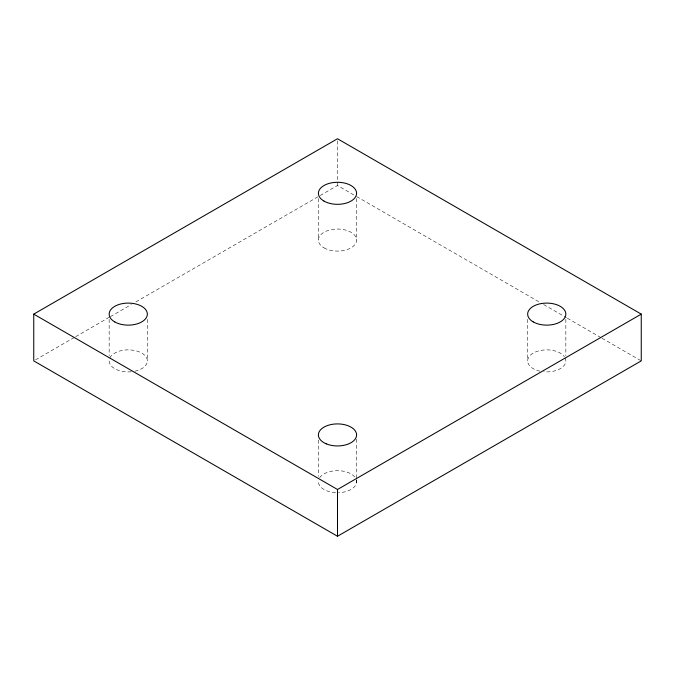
<?xml version="1.0" encoding="UTF-8"?>
<svg xmlns="http://www.w3.org/2000/svg" width="675" height="675" viewBox="0 0 675 675"><rect width="100%" height="100%" fill="white"/><g stroke="black" fill="none" stroke-linecap="round" stroke-linejoin="round"><path stroke-width="0.51" stroke-dasharray="3.38 2.53" d="M35.572 359.826L74.798 337.188M75.71 336.656L109.46 317.174M110.371 316.642L131.355 304.535M135.911 301.902L337.5 185.515L355.742 196.045M356.653 196.577L539.089 301.902M543.645 304.535L566.452 317.697M567.363 318.229L601.113 337.711M602.024 338.234L641.25 360.88M565.844 319.317L565.844 355.683M527.656 319.317L527.656 360.88M356.594 198.501L356.594 240.072M356.493 439.18L356.493 478.668M356.493 479.714L356.493 482.827M337.5 140.83L337.5 185.515M318.507 440.024L318.507 476.398M318.406 198.501L318.406 240.072M147.344 319.317L147.344 360.88M109.156 319.317L109.156 355.683M109.806 358.028A19.094 11.019 0 0 1 141.024 352.696A19.094 11.019 0 0 1 135.093 371.174M131.237 371.773A19.094 11.019 0 0 1 109.451 358.965M565.194 358.028A19.094 11.019 0 0 1 543.763 371.773M539.907 371.174A19.094 11.019 0 0 1 533.073 353.194A19.094 11.019 0 0 1 564.393 356.662M356.349 479.95A19.094 11.019 0 0 1 338.529 492.699M335.534 492.657A19.094 11.019 0 0 1 318.507 480.558M319.663 477.757A19.094 11.019 0 0 1 336.968 470.678A19.094 11.019 0 0 1 354.932 477.191M324 247.868A19.094 11.019 0 0 0 355.944 242.924A19.094 11.019 0 0 0 332.556 229.424A19.094 11.019 0 0 0 324 247.868"/><path stroke-width="1.01" d="M33.75 314.12L337.5 138.746L641.25 314.12L641.25 360.88L337.5 536.254L33.75 360.88L33.75 314.12L337.5 489.485L641.25 314.12M337.5 489.485L337.5 536.254M114.75 321.907A19.094 11.019 0 0 0 146.694 316.972A19.094 11.019 0 0 0 123.306 303.472A19.094 11.019 0 0 0 114.75 321.907M324 201.099A19.094 11.019 0 0 0 355.944 196.163A19.094 11.019 0 0 0 332.556 182.663A19.094 11.019 0 0 0 324 201.099M326.303 443.855A19.094 11.019 0 0 0 356.493 436.058A19.094 11.019 0 0 0 329.712 424.862A19.094 11.019 0 0 0 326.303 443.855M533.25 321.907A19.094 11.019 0 0 0 565.194 316.972A19.094 11.019 0 0 0 541.806 303.472A19.094 11.019 0 0 0 533.25 321.907"/></g></svg>
